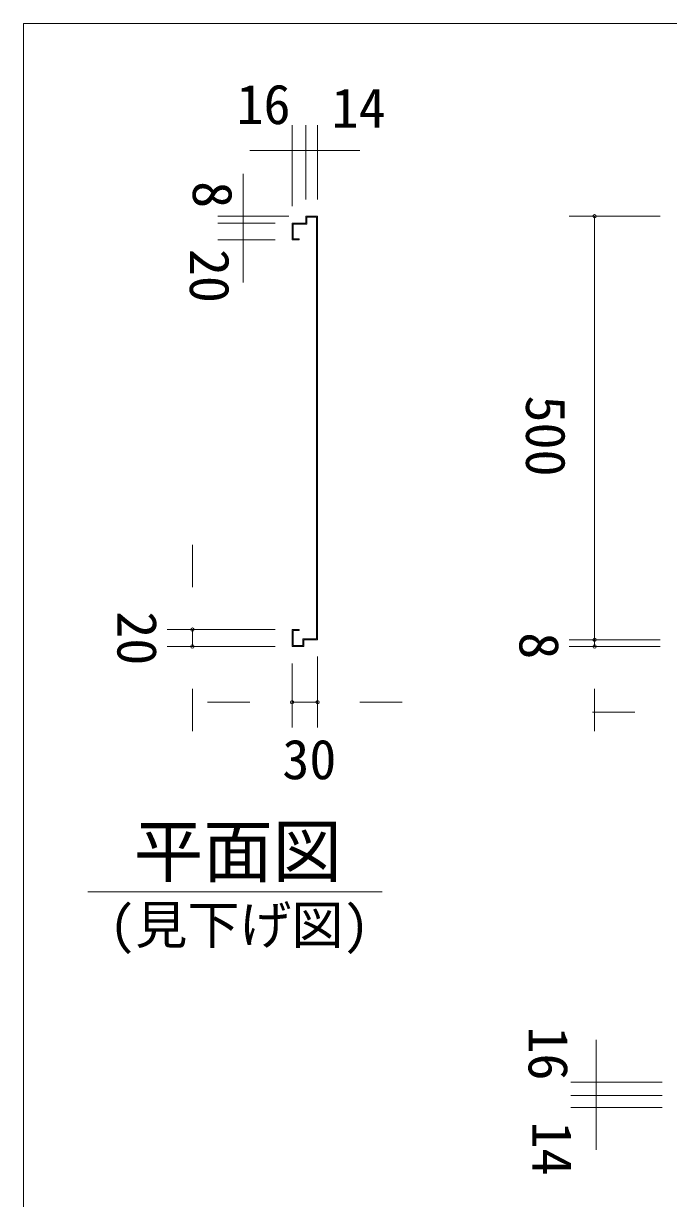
# Model space of a CAD drawing. Units: millimetres, scale not verified. Extents: x -2012 to 2012, y -1388 to 1388.
# Drawn here: x -2012 to -1251, y 0 to 1388 of the extents above; entities that cross this region are included whole.
import ezdxf
from ezdxf.enums import TextEntityAlignment as Align

# ---------------------------------------------------------------- set-up
doc = ezdxf.new("R2010")
doc.units = ezdxf.units.MM
doc.header["$LTSCALE"] = 8
doc.header["$PDMODE"] = 32
doc.header["$PDSIZE"] = 4
for name, color, linetype, lineweight in [('0-0_(3m)ｸﾘｱﾊﾟﾈﾙ', 7, 'Continuous', 9), ('0-1_(3m)ﾒッｼュﾊﾟﾈﾙ', 7, 'Continuous', 9), ('0-2_0', 7, 'Continuous', 9), ('1-4_図面枠', 7, 'Continuous', 9)]:
    doc.layers.add(name, color=color, linetype=linetype, lineweight=lineweight)
doc.styles.add('ＭＳ ゴシック', font='')
doc.styles.get('ＭＳ ゴシック').set_extended_font_data('MS Gothic')

msp = doc.modelspace()

# ---------------------------------------------------------------- linework, layer by layer
at = {"layer": '0-0_(3m)ｸﾘｱﾊﾟﾈﾙ'}
msp.add_line((-2012.5, 1387.5), (-2012.5, -1387.5), dxfattribs=at)
at = {"layer": '0-1_(3m)ﾒッｼュﾊﾟﾈﾙ'}
for p, q in [((-1695.464, 1151.853), (-1695.464, 1131.853)), ((-1679.464, 1151.853), (-1695.464, 1151.853)), ((-1665.464, 1159.853), (-1679.464, 1159.853)), ((-1679.464, 1159.853), (-1679.464, 1151.853)), ((-1666.664, 1158.653), (-1666.664, 661.053)), ((-1665.464, 1159.853), (-1665.464, 659.853)), ((-1686.964, 1131.853), (-1695.464, 1131.853)), ((-1686.964, 1133.053), (-1694.264, 1133.053)), ((-1686.964, 1133.053), (-1686.964, 1131.853)), ((-1695.464, 671.853), (-1695.464, 651.853)), ((-1686.964, 671.853), (-1695.464, 671.853)), ((-1695.464, 657.853), (-1695.464, 671.853)), ((-1694.264, 670.653), (-1694.264, 653.053)), ((-1686.964, 670.653), (-1694.264, 670.653)), ((-1686.964, 671.853), (-1686.964, 670.653)), ((-1665.464, 659.853), (-1681.464, 659.853)), ((-1681.464, 659.853), (-1681.464, 651.853)), ((-1681.464, 651.853), (-1695.464, 651.853))]:
    msp.add_line(p, q, dxfattribs=at)
for points in [[(-1666.664, 1158.653), (-1678.264, 1158.653), (-1678.264, 1150.653), (-1694.264, 1150.653), (-1694.264, 1133.053)], [(-1666.664, 661.053), (-1682.664, 661.053), (-1682.664, 653.053), (-1694.264, 653.053)]]:
    msp.add_lwpolyline(points, dxfattribs=at)
at = {"layer": '0-2_0'}
for p, q in [((-1695.464, 1171.853), (-1695.464, 1267.499)), ((-1679.464, 1179.853), (-1679.464, 1267.499)), ((-1679.464, 1179.853), (-1679.464, 1267.499)), ((-1665.464, 1179.853), (-1665.464, 1267.499)), ((-1695.464, 1237.499), (-1745.464, 1237.499)), ((-1679.464, 1237.499), (-1729.464, 1237.499)), ((-1679.464, 1237.499), (-1695.464, 1237.499)), ((-1679.464, 1237.499), (-1629.464, 1237.499)), ((-1665.464, 1237.499), (-1679.464, 1237.499)), ((-1665.464, 1237.499), (-1615.464, 1237.499)), ((-1753.11, 1159.853), (-1753.11, 1209.853)), ((-1753.11, 1151.853), (-1753.11, 1201.853)), ((-1699.464, 1159.853), (-1783.11, 1159.853)), ((-1715.464, 1151.853), (-1783.11, 1151.853)), ((-1715.464, 1151.853), (-1783.11, 1151.853)), ((-1753.11, 1159.853), (-1753.11, 1151.853)), ((-1753.11, 1151.853), (-1753.11, 1101.853)), ((-1753.11, 1151.853), (-1753.11, 1131.853)), ((-1260.873, 1159.853), (-1368.519, 1159.853)), ((-1338.519, 1159.853), (-1338.519, 659.853)), ((-1715.464, 1131.853), (-1783.11, 1131.853)), ((-1753.11, 1131.853), (-1753.11, 1081.853)), ((-1338.519, 709.853), (-1338.519, 1109.853)), ((-1813.11, 721.853), (-1813.11, 771.853)), ((-1338.519, 709.853), (-1338.519, 759.853)), ((-1715.464, 671.853), (-1843.11, 671.853)), ((-1260.873, 659.853), (-1368.519, 659.853)), ((-1260.873, 659.853), (-1368.519, 659.853)), ((-1715.464, 651.853), (-1843.11, 651.853)), ((-1665.464, 639.853), (-1665.464, 556.03)), ((-1260.873, 651.853), (-1368.519, 651.853)), ((-1695.464, 631.853), (-1695.464, 556.03)), ((-1813.11, 601.853), (-1813.11, 551.853)), ((-1338.519, 601.853), (-1338.519, 551.853)), ((-1745.464, 586.03), (-1795.464, 586.03)), ((-1615.464, 586.03), (-1565.464, 586.03)), ((-1290.873, 574.206), (-1340.873, 574.206)), ((-1336.522, 137.514), (-1336.522, 187.514)), ((-1336.522, 121.514), (-1336.522, 171.514)), ((-1258.876, 137.514), (-1366.522, 137.514)), ((-1336.522, 121.514), (-1336.522, 137.514)), ((-1258.876, 121.514), (-1366.522, 121.514)), ((-1258.876, 121.514), (-1366.522, 121.514)), ((-1336.522, 121.514), (-1336.522, 71.514)), ((-1336.522, 107.514), (-1336.522, 121.514)), ((-1258.876, 107.514), (-1366.522, 107.514)), ((-1336.522, 107.514), (-1336.522, 57.514))]:
    msp.add_line(p, q, dxfattribs=at)
for points in [[(-1813.11, 671.853), (-1813.11, 651.853), (-1813.11, 671.853)], [(-1338.519, 651.853), (-1338.519, 659.853), (-1338.519, 651.853)], [(-1695.464, 586.03), (-1665.464, 586.03), (-1695.464, 586.03)]]:
    msp.add_lwpolyline(points, dxfattribs=at)
for p in [(-1338.519, 1159.853), (-1813.11, 671.853), (-1813.11, 651.853), (-1338.519, 659.853), (-1338.519, 651.853), (-1695.464, 586.03), (-1665.464, 586.03)]:
    msp.add_point(p, dxfattribs=at)
at = {"layer": '1-4_図面枠'}
msp.add_line((-1936.573, 362.009), (-1589.112, 362.009), dxfattribs=at)
for points in [[(-2012.5, -1387.5), (2012.5, -1387.5), (2012.5, 1387.5), (-2012.5, 1387.5)], [(-2012.5, 1387.5), (-2012.5, -1237.5), (2012.5, -1237.5)]]:
    msp.add_lwpolyline(points, dxfattribs=at)

# ---------------------------------------------------------------- texts
at = {"layer": '0-2_0', "color": 2, "style": 'ＭＳ ゴシック'}
for s, p in [('16', (-1761.139, 1254.63)), ('14', (-1648.88, 1250.289)), ('30', (-1707.064, 481.04))]:
    msp.add_text(s, height=46.92, dxfattribs=at).set_placement(p, align=Align.BOTTOM_LEFT)
for s, p in [('8', (-1826.7, 1201.29)), ('20', (-1830.251, 1121.378)), ('500', (-1433.474, 948.253)), ('20', (-1915.756, 693.453)), ('8', (-1441.165, 668.653)), ('16', (-1430.454, 203.189)), ('14', (-1426.113, 90.93))]:
    msp.add_text(s, height=46.92, rotation=270, dxfattribs=at).set_placement(p, align=Align.BOTTOM_LEFT)
at = {"layer": '1-4_図面枠', "style": 'ＭＳ ゴシック'}
for s, height, p in [('平面図', 60.06, (-1882.278, 362.067)), ('(見下げ図)', 45.04, (-1911.235, 287.148))]:
    msp.add_text(s, height=height, dxfattribs=at).set_placement(p, align=Align.BOTTOM_LEFT)

doc.saveas('drawing.dxf')
